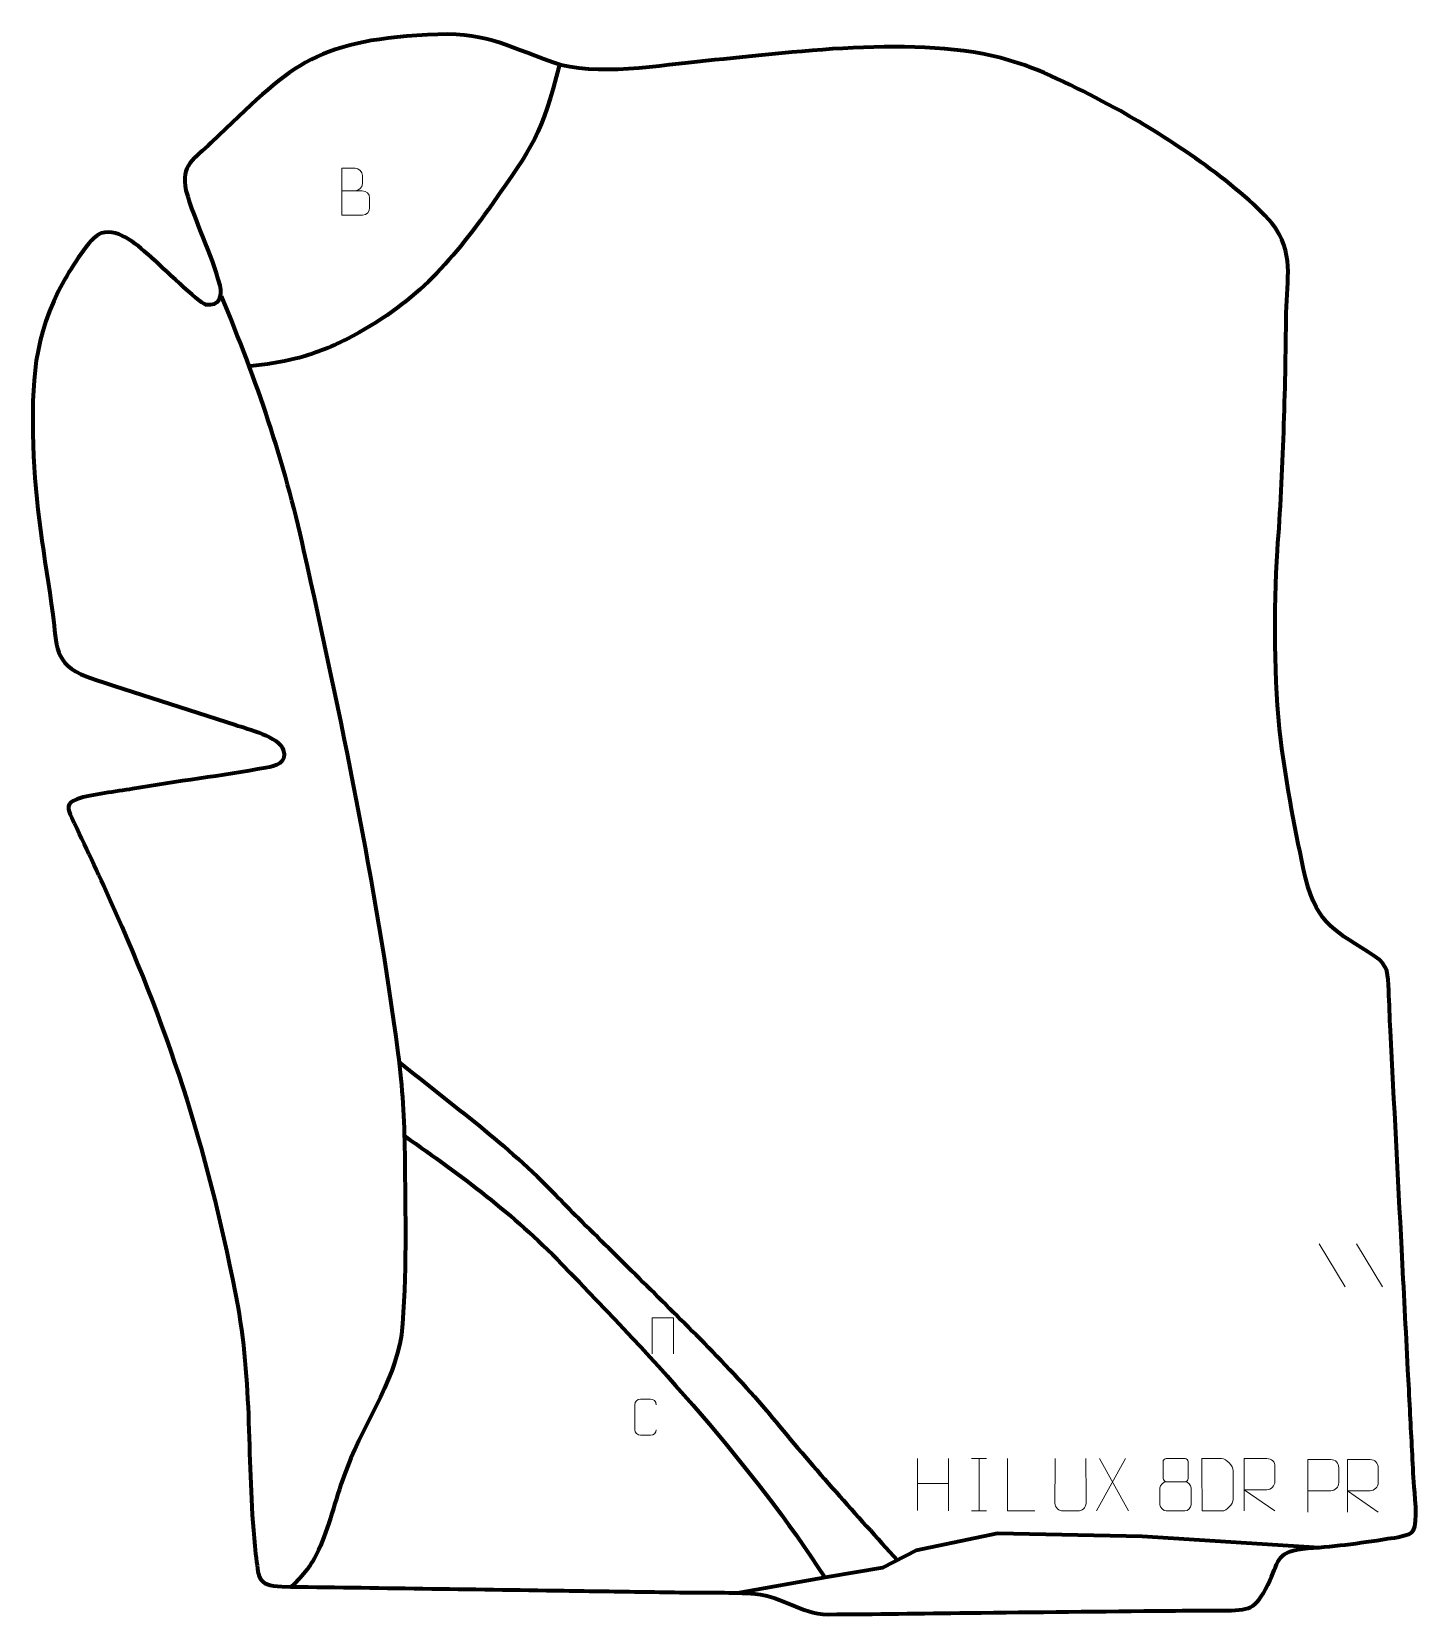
# Model space of a CAD drawing. Header units: millimetres. Extents: x -330 to 330, y -376 to 377.
import ezdxf

# ---------------------------------------------------------------- set-up
doc = ezdxf.new("R2010")
doc.units = ezdxf.units.MM
doc.header["$MEASUREMENT"] = 0
doc.layers.add('layer 1', color=7, linetype='Continuous', plot=False)
doc.layers.add('layer 2', color=7, linetype='Continuous')
doc.layers.add('layer 3', color=7, linetype='Continuous')

msp = doc.modelspace()

# ---------------------------------------------------------------- linework, layer by layer
at = {"layer": 'layer 1', "color": 250, "lineweight": 9}
for points, knots in [([(-182.108, 301.4987), (-178.849, 301.4991), (-175.5896, 301.4991), (-172.3299, 301.4987), (-172.3299, 301.4987), (-170.5606, 301.4832), (-168.8377, 299.9282), (-168.8377, 298.0924), (-168.8377, 298.0924), (-168.838, 297.0816), (-168.838, 294.3503), (-168.8377, 293.3392), (-168.8377, 293.3392), (-168.8218, 291.6751), (-170.2031, 289.8713), (-172.2825, 289.8865), (-172.2825, 289.8865), (-175.5425, 289.8868), (-178.8022, 289.8868), (-182.0615, 289.8865), (-182.0615, 289.8865), (-182.0615, 297.3369), (-182.0615, 304.787), (-182.0615, 312.2368), (-182.0615, 312.2368), (-179.9354, 312.2368), (-177.809, 312.2368), (-175.6825, 312.2368), (-175.6825, 312.2368), (-174.177, 312.2526), (-172.299, 310.5414), (-172.2831, 308.7837), (-172.2831, 308.7837), (-172.2834, 306.9331), (-172.2834, 306.8024), (-172.2831, 304.9515), (-172.2831, 304.9515), (-172.2677, 303.1009), (-173.9286, 301.4832), (-175.729, 301.4987)], [0, 0, 0, 0, 0.09090909, 0.09090909, 0.09090909, 0.09090909, 0.18181818, 0.18181818, 0.18181818, 0.18181818, 0.27272727, 0.27272727, 0.27272727, 0.27272727, 0.36363636, 0.36363636, 0.36363636, 0.36363636, 0.45454545, 0.45454545, 0.45454545, 0.45454545, 0.54545455, 0.54545455, 0.54545455, 0.54545455, 0.63636364, 0.63636364, 0.63636364, 0.63636364, 0.72727273, 0.72727273, 0.72727273, 0.72727273, 0.81818182, 0.81818182, 0.81818182, 0.81818182, 1, 1, 1, 1]), ([(-34.3392, -252.0041), (-34.3392, -252.0041), (-34.3392, -234.8546), (-34.3392, -234.8546), (-34.3392, -234.8546), (-34.3392, -234.8546), (-24.2734, -234.8546), (-24.2734, -234.8546), (-24.2734, -234.8546), (-24.2734, -234.8546), (-24.2734, -252.0041), (-24.2734, -252.0041)], [0, 0, 0, 0, 0.25, 0.25, 0.25, 0.25, 0.5, 0.5, 0.5, 0.5, 1, 1, 1, 1]), ([(-32.4175, -288.1231), (-32.5135, -289.7199), (-33.6663, -290.7367), (-35.1423, -290.7442), (-35.1423, -290.7442), (-36.7449, -290.7439), (-38.3475, -290.7439), (-39.9499, -290.7442), (-39.9499, -290.7442), (-41.2729, -290.8166), (-42.6282, -289.5215), (-42.6205, -288.1351), (-42.6205, -288.1351), (-42.6203, -284.1695), (-42.6203, -280.2043), (-42.6205, -276.2393), (-42.6205, -276.2393), (-42.6176, -274.7699), (-41.4172, -273.5883), (-39.9379, -273.5976), (-39.9379, -273.5976), (-38.3396, -273.5976), (-36.7408, -273.5976), (-35.1423, -273.5976), (-35.1423, -273.5976), (-33.8045, -273.5731), (-32.4359, -274.5982), (-32.4175, -276.2735)], [0, 0, 0, 0, 0.125, 0.125, 0.125, 0.125, 0.25, 0.25, 0.25, 0.25, 0.375, 0.375, 0.375, 0.375, 0.5, 0.5, 0.5, 0.5, 0.625, 0.625, 0.625, 0.625, 0.75, 0.75, 0.75, 0.75, 1, 1, 1, 1]), ([(147.7357, -326.8008), (147.7357, -326.8008), (134.7866, -326.8008), (134.7866, -326.8008), (134.7866, -326.8008), (134.7866, -326.8008), (134.7866, -301.8472), (134.7866, -301.8472)], [0, 0, 0, 0, 0.33333333, 0.33333333, 0.33333333, 0.33333333, 1, 1, 1, 1]), ([(172.1138, -301.843), (172.1134, -307.3825), (172.2092, -317.5843), (172.2096, -323.1247), (172.2096, -323.1247), (172.0697, -325.3642), (170.3926, -326.7904), (168.2449, -326.8009), (168.2449, -326.8009), (165.913, -326.8005), (163.5811, -326.8005), (161.2496, -326.8009), (161.2496, -326.8009), (159.3246, -326.9024), (157.3525, -325.0859), (157.3637, -323.1414), (157.3637, -323.1414), (157.364, -317.5795), (157.4594, -307.4041), (157.459, -301.843)], [0, 0, 0, 0, 0.16666667, 0.16666667, 0.16666667, 0.16666667, 0.33333333, 0.33333333, 0.33333333, 0.33333333, 0.5, 0.5, 0.5, 0.5, 0.66666667, 0.66666667, 0.66666667, 0.66666667, 1, 1, 1, 1]), ([(208.8332, -303.3131), (208.8332, -305.5261), (208.8332, -309.2084), (208.8332, -311.4217), (208.8332, -311.4217), (208.8482, -311.9291), (209.6556, -312.8605), (210.3557, -312.8593), (210.3557, -312.8593), (213.3256, -312.8591), (216.2958, -312.944), (219.2662, -312.9443), (219.2662, -312.9443), (220.0633, -312.9401), (220.784, -312.1498), (220.7814, -311.4291), (220.7814, -311.4291), (220.7811, -309.2131), (220.7811, -305.5284), (220.7814, -303.3131), (220.7814, -303.3131), (220.7629, -302.6023), (220.1515, -301.8419), (219.3176, -301.8493), (219.3176, -301.8493), (216.3005, -301.8496), (213.2836, -301.8496), (210.267, -301.8493), (210.267, -301.8493), (209.6406, -301.8417), (208.8165, -302.5527), (208.8332, -303.3131)], [0, 0, 0, 0, 0.11111111, 0.11111111, 0.11111111, 0.11111111, 0.22222222, 0.22222222, 0.22222222, 0.22222222, 0.33333333, 0.33333333, 0.33333333, 0.33333333, 0.44444444, 0.44444444, 0.44444444, 0.44444444, 0.55555556, 0.55555556, 0.55555556, 0.55555556, 0.66666667, 0.66666667, 0.66666667, 0.66666667, 0.77777778, 0.77777778, 0.77777778, 0.77777778, 1, 1, 1, 1]), ([(227.3944, -326.7726), (229.7262, -326.7722), (234.6764, -326.7962), (237.0079, -326.7965), (237.0079, -326.7965), (238.9329, -326.9019), (242.2515, -323.3603), (242.2403, -321.343), (242.2403, -321.343), (242.2399, -315.5729), (242.2399, -313.4032), (242.2403, -307.6339), (242.2403, -307.6339), (242.236, -305.4958), (238.8615, -301.8357), (236.7091, -301.8492), (236.7091, -301.8492), (234.3834, -301.8492), (229.6591, -301.8492), (227.333, -301.8492), (227.333, -301.8492), (227.3334, -307.5961), (227.3947, -321.0253), (227.3944, -326.7726)], [0, 0, 0, 0, 0.14285714, 0.14285714, 0.14285714, 0.14285714, 0.28571429, 0.28571429, 0.28571429, 0.28571429, 0.42857143, 0.42857143, 0.42857143, 0.42857143, 0.57142857, 0.57142857, 0.57142857, 0.57142857, 0.71428571, 0.71428571, 0.71428571, 0.71428571, 1, 1, 1, 1]), ([(247.4546, -326.8007), (247.4546, -326.8007), (247.4546, -301.8472), (247.4546, -301.8472), (247.4546, -301.8472), (251.0494, -301.8472), (254.6449, -301.8472), (258.2401, -301.8472), (258.2401, -301.8472), (260.5654, -301.8849), (262.1227, -303.3749), (262.1186, -305.7413), (262.1186, -305.7413), (262.1182, -307.7768), (262.1182, -310.8362), (262.1186, -312.8722), (262.1186, -312.8722), (262.1121, -314.7477), (260.2998, -316.6895), (258.2903, -316.7086), (258.2903, -316.7086), (258.2903, -316.7086), (247.4546, -316.7086), (247.4546, -316.7086), (247.4546, -316.7086), (247.4546, -316.7086), (262.1093, -326.8007), (262.1093, -326.8007)], [0, 0, 0, 0, 0.125, 0.125, 0.125, 0.125, 0.25, 0.25, 0.25, 0.25, 0.375, 0.375, 0.375, 0.375, 0.5, 0.5, 0.5, 0.5, 0.625, 0.625, 0.625, 0.625, 0.75, 0.75, 0.75, 0.75, 1, 1, 1, 1]), ([(277.8242, -327.3123), (277.8242, -327.3123), (277.8242, -302.3587), (277.8242, -302.3587), (277.8242, -302.3587), (281.4192, -302.3587), (285.0145, -302.3587), (288.6099, -302.3587), (288.6099, -302.3587), (290.9351, -302.3966), (292.4925, -303.8867), (292.4883, -306.2528), (292.4883, -306.2528), (292.4879, -308.2885), (292.4879, -311.3478), (292.4883, -313.3838), (292.4883, -313.3838), (292.4818, -315.2592), (290.6696, -317.2011), (288.66, -317.2202), (288.66, -317.2202), (288.66, -317.2202), (277.8242, -317.2202), (277.8242, -317.2202)], [0, 0, 0, 0, 0.14285714, 0.14285714, 0.14285714, 0.14285714, 0.28571429, 0.28571429, 0.28571429, 0.28571429, 0.42857143, 0.42857143, 0.42857143, 0.42857143, 0.57142857, 0.57142857, 0.57142857, 0.57142857, 0.71428571, 0.71428571, 0.71428571, 0.71428571, 1, 1, 1, 1]), ([(296.5769, -327.3084), (296.5769, -327.3084), (296.5769, -302.3549), (296.5769, -302.3549), (296.5769, -302.3549), (300.1717, -302.3549), (303.7672, -302.3549), (307.3624, -302.3549), (307.3624, -302.3549), (309.6877, -302.3926), (311.245, -303.8826), (311.2409, -306.249), (311.2409, -306.249), (311.2405, -308.2845), (311.2405, -311.3439), (311.2409, -313.3799), (311.2409, -313.3799), (311.2344, -315.2554), (309.4221, -317.1972), (307.4126, -317.2163), (307.4126, -317.2163), (307.4126, -317.2163), (296.5769, -317.2163), (296.5769, -317.2163), (296.5769, -317.2163), (296.5769, -317.2163), (311.2316, -327.3084), (311.2316, -327.3084)], [0, 0, 0, 0, 0.125, 0.125, 0.125, 0.125, 0.25, 0.25, 0.25, 0.25, 0.375, 0.375, 0.375, 0.375, 0.5, 0.5, 0.5, 0.5, 0.625, 0.625, 0.625, 0.625, 0.75, 0.75, 0.75, 0.75, 1, 1, 1, 1]), ([(207.3744, -315.8313), (207.3744, -319.0021), (207.3744, -320.7042), (207.3744, -323.8756), (207.3744, -323.8756), (207.3659, -325.0975), (209.0638, -326.7902), (210.3164, -326.7987), (210.3164, -326.7987), (213.2995, -326.7984), (216.2828, -326.7984), (219.2662, -326.7987), (219.2662, -326.7987), (220.5895, -326.787), (222.2099, -325.1654), (222.1988, -323.8662), (222.1988, -323.8662), (222.1985, -320.698), (222.1985, -318.9992), (222.1988, -315.8313), (222.1988, -315.8313), (222.1291, -314.4509), (220.5513, -312.8723), (219.2459, -312.8784), (219.2459, -312.8784), (216.2693, -312.8787), (213.2927, -312.8787), (210.3164, -312.8784), (210.3164, -312.8784), (209.2369, -312.872), (207.3906, -314.4509), (207.3744, -315.8313)], [0, 0, 0, 0, 0.11111111, 0.11111111, 0.11111111, 0.11111111, 0.22222222, 0.22222222, 0.22222222, 0.22222222, 0.33333333, 0.33333333, 0.33333333, 0.33333333, 0.44444444, 0.44444444, 0.44444444, 0.44444444, 0.55555556, 0.55555556, 0.55555556, 0.55555556, 0.66666667, 0.66666667, 0.66666667, 0.66666667, 0.77777778, 0.77777778, 0.77777778, 0.77777778, 1, 1, 1, 1])]:
    msp.add_open_spline(points, degree=3, knots=knots, dxfattribs=at)
for points in [[(283.1989, -199.5906), (283.1989, -199.5906), (295.5632, -220.1349), (295.5632, -220.1349)], [(283.1989, -199.5906), (283.1989, -199.5906), (295.5632, -220.1349), (295.5632, -220.1349)], [(300.9288, -199.5906), (300.9288, -199.5906), (313.2931, -220.1349), (313.2931, -220.1349)], [(300.9288, -199.5906), (300.9288, -199.5906), (313.2931, -220.1349), (313.2931, -220.1349)], [(92.0205, -301.8295), (92.0205, -301.8295), (92.0205, -326.607), (92.0205, -326.607)], [(106.6638, -301.8295), (106.6638, -301.8295), (106.6638, -326.783), (106.6638, -326.783)], [(117.6771, -301.8472), (117.6771, -301.8472), (124.8452, -301.8472), (124.8452, -301.8472)], [(121.2611, -301.8472), (121.2611, -301.8472), (121.2611, -326.8007), (121.2611, -326.8007)], [(190.9296, -301.8472), (190.9296, -301.8472), (177.189, -326.743), (177.189, -326.743)], [(178.6436, -301.8472), (178.6436, -301.8472), (192.3842, -326.8007), (192.3842, -326.8007)], [(92.0205, -313.7118), (92.0205, -313.7118), (106.6638, -313.7114), (106.6638, -313.7114)], [(117.6771, -326.8007), (117.6771, -326.8007), (124.8452, -326.8007), (124.8452, -326.8007)]]:
    msp.add_open_spline(points, degree=3, dxfattribs=at)
at = {"layer": 'layer 2', "color": 142, "lineweight": 158}
for points, knots in [([(-78.5044, 361.4263), (-86.8328, 328.357), (-91.2702, 322.5301), (-110.5725, 295.15), (-110.5725, 295.15), (-131.0071, 266.1539), (-147.7211, 247.5507), (-179.6981, 230.9209), (-179.6981, 230.9209), (-187.5501, 226.9654), (-195.476, 223.8179), (-204.0107, 221.6704), (-204.0107, 221.6704), (-211.1478, 219.919), (-218.2787, 218.8565), (-225.5665, 217.9894)], [0, 0, 0, 0, 0.2, 0.2, 0.2, 0.2, 0.4, 0.4, 0.4, 0.4, 0.6, 0.6, 0.6, 0.6, 1, 1, 1, 1]), ([(-239.5393, 251.3138), (-222.3571, 210.2943), (-209.8907, 173.7754), (-200.246, 130.266), (-200.246, 130.266), (-182.5836, 50.6843), (-166.0569, -27.8456), (-155.418, -108.763), (-155.418, -108.763), (-153.209, -125.7726), (-152.3417, -139.8162), (-152.1489, -156.9489), (-152.1489, -156.9489), (-151.8553, -185.1914), (-151.0918, -214.9391), (-153.6667, -243.0214), (-153.6667, -243.0214), (-157.2452, -265.9717), (-173.0755, -287.7132), (-181.0348, -309.9577), (-181.0348, -309.9577), (-185.007, -321.0592), (-188.4052, -335.0524), (-193.1628, -345.4037), (-193.1628, -345.4037), (-196.4726, -352.6048), (-200.405, -357.3371), (-206.0341, -362.8219)], [0, 0, 0, 0, 0.125, 0.125, 0.125, 0.125, 0.25, 0.25, 0.25, 0.25, 0.375, 0.375, 0.375, 0.375, 0.5, 0.5, 0.5, 0.5, 0.625, 0.625, 0.625, 0.625, 0.75, 0.75, 0.75, 0.75, 1, 1, 1, 1]), ([(-154.9059, -113.0963), (-128.7952, -134.1378), (-103.7942, -152.1562), (-80.2449, -176.4716), (-80.2449, -176.4716), (-76.6756, -180.157), (-73.1228, -183.8415), (-69.493, -187.4686), (-69.493, -187.4686), (-50.2023, -206.5455), (-30.8227, -225.5277), (-11.6941, -244.7681), (-11.6941, -244.7681), (-0.6967, -255.8564), (9.9282, -267.1312), (20.0777, -279.0066), (20.0777, -279.0066), (21.561, -280.7555), (23.0274, -282.5142), (24.4872, -284.2828), (24.4872, -284.2828), (43.0902, -306.8782), (62.7296, -328.5772), (82.4048, -350.2355)], [0, 0, 0, 0, 0.14285714, 0.14285714, 0.14285714, 0.14285714, 0.28571429, 0.28571429, 0.28571429, 0.28571429, 0.42857143, 0.42857143, 0.42857143, 0.42857143, 0.57142857, 0.57142857, 0.57142857, 0.57142857, 0.71428571, 0.71428571, 0.71428571, 0.71428571, 1, 1, 1, 1]), ([(-152.2841, -148.2829), (-124.2208, -167.9516), (-101.4956, -184.616), (-77.3537, -209.3325), (-77.3537, -209.3325), (-32.5974, -255.2847), (13.0063, -304.5108), (47.8088, -358.5382)], [0, 0, 0, 0, 0.33333333, 0.33333333, 0.33333333, 0.33333333, 1, 1, 1, 1]), ([(283.2301, -344.3347), (283.2301, -344.3347), (198.8671, -338.8888), (198.8671, -338.8888), (198.8671, -338.8888), (198.8671, -338.8888), (130.0869, -337.4743), (130.0869, -337.4743), (130.0869, -337.4743), (130.0869, -337.4743), (91.365, -345.6077), (91.365, -345.6077), (91.365, -345.6077), (91.365, -345.6077), (75.2747, -353.9182), (75.2747, -353.9182), (75.2747, -353.9182), (75.2747, -353.9182), (48.9296, -358.3384), (48.9296, -358.3384), (48.9296, -358.3384), (48.9296, -358.3384), (6.3101, -365.9335), (6.3101, -365.9335)], [0, 0, 0, 0, 0.14285714, 0.14285714, 0.14285714, 0.14285714, 0.28571429, 0.28571429, 0.28571429, 0.28571429, 0.42857143, 0.42857143, 0.42857143, 0.42857143, 0.57142857, 0.57142857, 0.57142857, 0.57142857, 0.71428571, 0.71428571, 0.71428571, 0.71428571, 1, 1, 1, 1])]:
    msp.add_open_spline(points, degree=3, knots=knots, dxfattribs=at)
at = {"layer": 'layer 3', "color": 242, "lineweight": 158}
msp.add_open_spline([(188.552, 339.5076), (210.3704, 327.2106), (244.4888, 304.9218), (260.5646, 286.132), (260.5646, 286.132), (271.5734, 271.9291), (267.7168, 259.9366), (267.4774, 243.3204), (267.4774, 243.3204), (267.0719, 205.3094), (266.0699, 168.3136), (263.2907, 130.3739), (263.2907, 130.3739), (261.5084, 102.0564), (261.5748, 68.3144), (264.8618, 40.1733), (264.8618, 40.1733), (267.6748, 18.4287), (271.9182, -4.0237), (276.616, -25.4502), (276.616, -25.4502), (282.5344, -48.584), (291.4814, -50.825), (309.592, -62.8896), (309.592, -62.8896), (316.3883, -67.4169), (315.7915, -71.3465), (316.2297, -79.0442), (316.2297, -79.0442), (316.5926, -85.4194), (316.7533, -91.8062), (317.0724, -98.185), (317.0724, -98.185), (318.8674, -132.8803), (320.6625, -167.5758), (322.4575, -202.2711), (322.4575, -202.2711), (323.4456, -221.3695), (324.4337, -240.468), (325.4218, -259.5663), (325.4218, -259.5663), (325.7511, -265.9324), (326.0805, -272.2986), (326.4099, -278.6647), (326.4099, -278.6647), (327.0027, -290.1237), (327.5956, -301.5828), (328.1884, -313.0418), (328.1884, -313.0418), (328.5113, -317.7911), (330.3548, -332.4802), (327.9847, -336.0179), (327.9847, -336.0179), (326.0249, -338.9433), (319.3162, -339.3771), (315.8305, -339.9603), (315.8305, -339.9603), (301.9024, -342.2575), (289.2675, -343.7531), (275.1894, -344.767), (275.1894, -344.767), (262.269, -346.445), (264.0059, -351.3092), (258.732, -361.8883), (258.732, -361.8883), (252.7023, -373.9832), (249.9894, -374.0978), (236.9684, -374.1942), (236.9684, -374.1942), (228.5131, -374.2567), (220.0475, -374.2089), (211.5878, -374.2839), (211.5878, -374.2839), (179.7964, -374.6178), (148.0049, -374.9517), (116.2135, -375.2857), (116.2135, -375.2857), (93.9826, -375.5222), (71.6744, -376.0035), (49.4516, -375.9992), (49.4516, -375.9992), (35.2893, -375.7269), (28.8418, -367.5548), (14.6562, -366.2664), (14.6562, -366.2664), (3.9694, -365.3575), (-8.085, -365.7234), (-18.9567, -365.5633), (-18.9567, -365.5633), (-31.6842, -365.3761), (-44.4118, -365.1902), (-57.1394, -365.0037), (-57.1394, -365.0037), (-63.5032, -364.9105), (-69.8669, -364.8173), (-76.2307, -364.7239), (-76.2307, -364.7239), (-121.0495, -364.067), (-165.8936, -363.3472), (-210.7113, -362.7927), (-210.7113, -362.7927), (-222.8434, -362.0885), (-221.5873, -358.2609), (-223.1329, -347.1292), (-223.1329, -347.1292), (-227.513, -307.4221), (-224.3679, -269.1282), (-231.6344, -229.2852), (-231.6344, -229.2852), (-244.912, -159.1911), (-262.9135, -101.5813), (-292.1762, -36.5002), (-292.1762, -36.5002), (-298.2121, -23.0896), (-304.2548, -10.1414), (-310.6555, 3.0977), (-310.6555, 3.0977), (-312.7309, 7.3907), (-313.5922, 9.9833), (-308.0944, 12.0381), (-308.0944, 12.0381), (-300.7658, 14.3477), (-289.6205, 15.4758), (-281.6392, 16.8787), (-281.6392, 16.8787), (-260.5977, 20.5033), (-239.2995, 23.0476), (-218.3281, 26.8841), (-218.3281, 26.8841), (-213.5166, 27.7995), (-207.8246, 29.1503), (-209.9518, 35.5034), (-209.9518, 35.5034), (-212.008, 41.6448), (-226.7782, 45.2846), (-232.7258, 47.31), (-232.7258, 47.31), (-256.2709, 55.2673), (-280.1283, 62.2587), (-303.6382, 70.3026), (-303.6382, 70.3026), (-319.3256, 76.2708), (-317.6737, 85.114), (-319.6457, 99.8858), (-319.6457, 99.8858), (-323.5718, 127.5583), (-328.2147, 152.2212), (-328.9646, 180.443), (-328.9646, 180.443), (-329.7234, 210.4106), (-329.1927, 231.8177), (-314.2548, 258.8939), (-314.2548, 258.8939), (-311.2456, 264.0244), (-301.8912, 279.6456), (-296.6055, 281.3424), (-296.6055, 281.3424), (-287.3946, 283.7919), (-278.718, 275.0123), (-272.3187, 269.4769), (-272.3187, 269.4769), (-268.2511, 265.8504), (-250.0464, 248.1587), (-246.761, 247.3101), (-246.761, 247.3101), (-240.393, 246.1464), (-239.0035, 251.3069), (-240.2191, 256.474), (-240.2191, 256.474), (-244.2818, 272.2664), (-252.0029, 286.2545), (-256.2831, 301.6473), (-256.2831, 301.6473), (-258.9985, 313.8206), (-252.2417, 316.7938), (-244.2539, 324.4298), (-244.2539, 324.4298), (-206.4917, 360.7174), (-196.5501, 372.5818), (-141.2685, 375.7778), (-141.2685, 375.7778), (-113.8444, 377.2483), (-106.0254, 371.2839), (-81.5008, 362.5432), (-81.5008, 362.5432), (-61.5993, 355.4502), (-29.9294, 361.3787), (-8.8217, 363.3641), (-8.8217, 363.3641), (36.1491, 367.594), (96.9368, 376.5805), (139.8577, 362.3179), (139.8577, 362.3179), (156.4084, 356.8181), (173.1617, 347.6976), (188.552, 339.5076)], degree=3, knots=[0, 0, 0, 0, 0.02, 0.02, 0.02, 0.02, 0.04, 0.04, 0.04, 0.04, 0.06, 0.06, 0.06, 0.06, 0.08, 0.08, 0.08, 0.08, 0.1, 0.1, 0.1, 0.1, 0.12, 0.12, 0.12, 0.12, 0.14, 0.14, 0.14, 0.14, 0.16, 0.16, 0.16, 0.16, 0.18, 0.18, 0.18, 0.18, 0.2, 0.2, 0.2, 0.2, 0.22, 0.22, 0.22, 0.22, 0.24, 0.24, 0.24, 0.24, 0.26, 0.26, 0.26, 0.26, 0.28, 0.28, 0.28, 0.28, 0.3, 0.3, 0.3, 0.3, 0.32, 0.32, 0.32, 0.32, 0.34, 0.34, 0.34, 0.34, 0.36, 0.36, 0.36, 0.36, 0.38, 0.38, 0.38, 0.38, 0.4, 0.4, 0.4, 0.4, 0.42, 0.42, 0.42, 0.42, 0.44, 0.44, 0.44, 0.44, 0.46, 0.46, 0.46, 0.46, 0.48, 0.48, 0.48, 0.48, 0.5, 0.5, 0.5, 0.5, 0.52, 0.52, 0.52, 0.52, 0.54, 0.54, 0.54, 0.54, 0.56, 0.56, 0.56, 0.56, 0.58, 0.58, 0.58, 0.58, 0.6, 0.6, 0.6, 0.6, 0.62, 0.62, 0.62, 0.62, 0.64, 0.64, 0.64, 0.64, 0.66, 0.66, 0.66, 0.66, 0.68, 0.68, 0.68, 0.68, 0.7, 0.7, 0.7, 0.7, 0.72, 0.72, 0.72, 0.72, 0.74, 0.74, 0.74, 0.74, 0.76, 0.76, 0.76, 0.76, 0.78, 0.78, 0.78, 0.78, 0.8, 0.8, 0.8, 0.8, 0.82, 0.82, 0.82, 0.82, 0.84, 0.84, 0.84, 0.84, 0.86, 0.86, 0.86, 0.86, 0.88, 0.88, 0.88, 0.88, 0.9, 0.9, 0.9, 0.9, 0.92, 0.92, 0.92, 0.92, 0.94, 0.94, 0.94, 0.94, 0.96, 0.96, 0.96, 0.96, 1, 1, 1, 1], dxfattribs=at)

doc.saveas('drawing.dxf')
